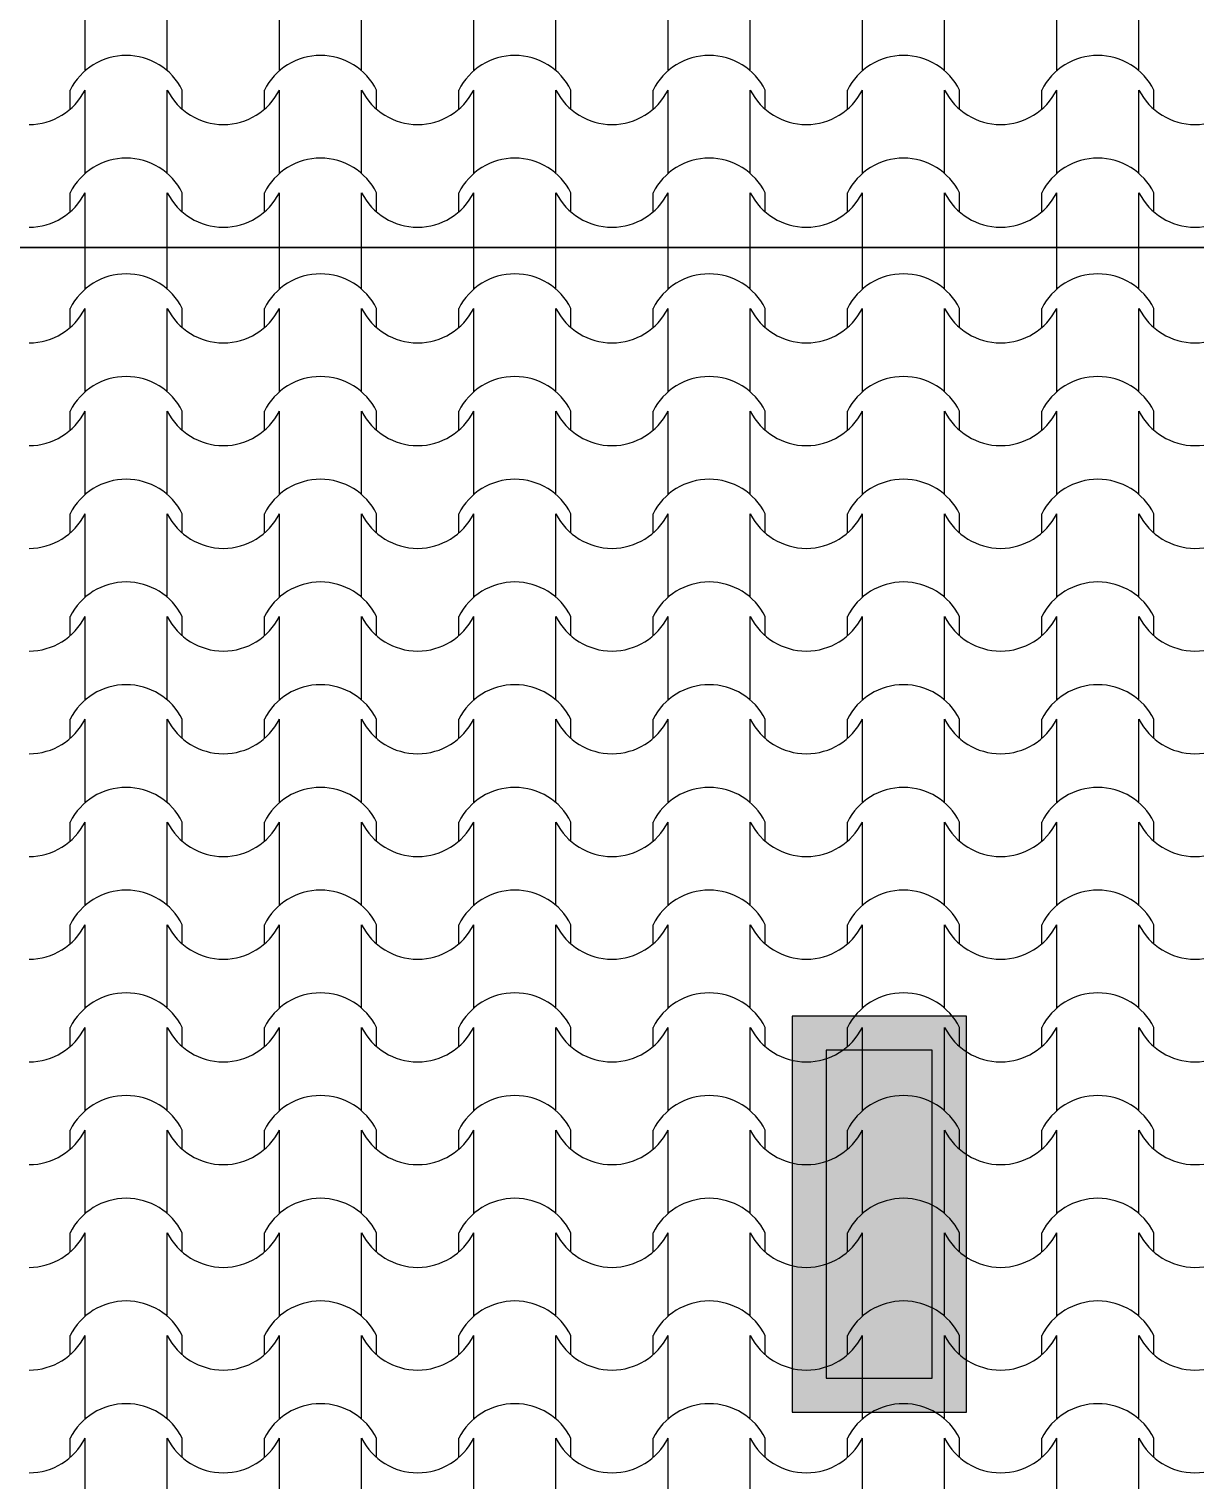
# Model space of a CAD drawing. Header units: feet. Extents: x 2791058 to 2855058, y -67651 to -26651.
# Drawn here: x 2811084 to 2814498, y -53667 to -49419 of the extents above; entities that cross this region are included whole.
import ezdxf

# ---------------------------------------------------------------- set-up
doc = ezdxf.new("R2010")
doc.units = ezdxf.units.FT
doc.header["$MEASUREMENT"] = 0
doc.linetypes.add('Dashed', pattern=[282.222223, 141.111112, -141.111112])
doc.layers.add('Dimensioning - General', color=7, linetype='Continuous')
for name, color, linetype, lineweight in [('Dimensioning - General_Pen_No__1', 7, 'Continuous', 0), ('Model Unit - Zone_Pen_No__101', 252, 'Continuous', 0), ('Shell - Roof_Pen_No__1', 7, 'Continuous', 0), ('Structural - Bearing_Pen_No__1', 7, 'Continuous', 0)]:
    doc.layers.add(name, color=color, linetype=linetype, lineweight=lineweight)
doc.layers.add('Structural - Bearing_Pen_No__82', color=7, linetype='Continuous', lineweight=0, true_color=0xaaaaaa)
doc.styles.add('GENERATED_STYLE_2', font='arial.ttf')
doc.dimstyles.new('GENERATED_STYLE__2', dxfattribs={"dimtxt": 250, "dimasz": 190, "dimexe": 0.18, "dimexo": 3, "dimgap": 0.09, "dimtad": 1, "dimtih": 1, "dimtoh": 1, "dimlfac": 0.001, "dimzin": 0, "dimdsep": 46, "dimtxsty": 'GENERATED_STYLE_2', "dimblk": 'ARROWHEAD_2', "dimblk1": 'ARROWHEAD_2', "dimblk2": 'ARROWHEAD_2', "dimcen": 0.09, "dimclrd": 7, "dimclre": 7, "dimclrt": 7, "dimadec": 0, "dimazin": 0, "dimtfac": 1, "dimtdec": 4, "dimtmove": 0, "dimatfit": 3, "dimfxl": 1, "dimtolj": 1, "dimtzin": 0, "dimarcsym": 0})

# ---------------------------------------------------------------- blocks, each defined once
blk = doc.blocks.new('*X2', base_point=(2247653.8, -76425))
at = {"layer": 'Structural - Bearing_Pen_No__82', "color": 253, "linetype": 'Continuous', "lineweight": 0, "true_color": 0xaaaaaa}
for p, q in [((2811248, -50180.5), (2811248, -50058.5)), ((2811488.5, -50180.5), (2811488.5, -50058.5)), ((2811817, -50180.5), (2811817, -50058.5)), ((2812057.4, -50180.5), (2812057.4, -50058.5)), ((2812385.9, -50180.5), (2812385.9, -50058.5)), ((2812626.4, -50180.5), (2812626.4, -50058.5)), ((2812954.9, -50180.5), (2812954.9, -50058.5)), ((2813195.4, -50180.5), (2813195.4, -50058.5)), ((2813523.9, -50180.5), (2813523.9, -50058.5)), ((2813764.3, -50180.5), (2813764.3, -50058.5)), ((2814092.8, -50180.5), (2814092.8, -50058.5)), ((2814333.3, -50180.5), (2814333.3, -50058.5)), ((2811204, -50293.3), (2811204, -50237.3)), ((2811248, -50359.2), (2811248, -50237.3)), ((2811488.5, -50359.2), (2811488.5, -50237.3)), ((2811532.5, -50293.3), (2811532.5, -50237.3)), ((2811773, -50293.3), (2811773, -50237.3)), ((2811817, -50359.2), (2811817, -50237.3)), ((2812057.4, -50359.2), (2812057.4, -50237.3)), ((2812101.5, -50293.3), (2812101.5, -50237.3)), ((2812341.9, -50293.3), (2812341.9, -50237.3)), ((2812385.9, -50359.2), (2812385.9, -50237.3)), ((2812626.4, -50359.2), (2812626.4, -50237.3)), ((2812670.4, -50293.3), (2812670.4, -50237.3)), ((2812910.9, -50293.3), (2812910.9, -50237.3)), ((2812954.9, -50359.2), (2812954.9, -50237.3)), ((2813195.4, -50359.2), (2813195.4, -50237.3)), ((2813239.4, -50293.3), (2813239.4, -50237.3)), ((2813479.8, -50293.3), (2813479.8, -50237.3)), ((2813523.9, -50359.2), (2813523.9, -50237.3)), ((2813764.3, -50359.2), (2813764.3, -50237.3)), ((2813808.3, -50293.3), (2813808.3, -50237.3)), ((2814048.8, -50293.3), (2814048.8, -50237.3)), ((2814092.8, -50359.2), (2814092.8, -50237.3)), ((2814333.3, -50359.2), (2814333.3, -50237.3)), ((2814377.3, -50293.3), (2814377.3, -50237.3)), ((2811248, -50481.2), (2811248, -50359.2)), ((2811488.5, -50481.2), (2811488.5, -50359.2)), ((2811817, -50481.2), (2811817, -50359.2)), ((2812057.4, -50481.2), (2812057.4, -50359.2)), ((2812385.9, -50481.2), (2812385.9, -50359.2)), ((2812626.4, -50481.2), (2812626.4, -50359.2)), ((2812954.9, -50481.2), (2812954.9, -50359.2)), ((2813195.4, -50481.2), (2813195.4, -50359.2)), ((2813523.9, -50481.2), (2813523.9, -50359.2)), ((2813764.3, -50481.2), (2813764.3, -50359.2)), ((2814092.8, -50481.2), (2814092.8, -50359.2)), ((2814333.3, -50481.2), (2814333.3, -50359.2)), ((2811204, -50594), (2811204, -50538)), ((2811248, -50659.9), (2811248, -50538)), ((2811488.5, -50659.9), (2811488.5, -50538)), ((2811532.5, -50594), (2811532.5, -50538)), ((2811773, -50594), (2811773, -50538)), ((2811817, -50659.9), (2811817, -50538)), ((2812057.4, -50659.9), (2812057.4, -50538)), ((2812101.5, -50594), (2812101.5, -50538)), ((2812341.9, -50594), (2812341.9, -50538)), ((2812385.9, -50659.9), (2812385.9, -50538)), ((2812626.4, -50659.9), (2812626.4, -50538)), ((2812670.4, -50594), (2812670.4, -50538)), ((2812910.9, -50594), (2812910.9, -50538)), ((2812954.9, -50659.9), (2812954.9, -50538)), ((2813195.4, -50659.9), (2813195.4, -50538)), ((2813239.4, -50594), (2813239.4, -50538)), ((2813479.8, -50594), (2813479.8, -50538)), ((2813523.9, -50659.9), (2813523.9, -50538)), ((2813764.3, -50659.9), (2813764.3, -50538)), ((2813808.3, -50594), (2813808.3, -50538)), ((2814048.8, -50594), (2814048.8, -50538)), ((2814092.8, -50659.9), (2814092.8, -50538)), ((2814333.3, -50659.9), (2814333.3, -50538)), ((2814377.3, -50594), (2814377.3, -50538)), ((2811248, -50781.8), (2811248, -50659.9)), ((2811488.5, -50781.8), (2811488.5, -50659.9)), ((2811817, -50781.8), (2811817, -50659.9)), ((2812057.4, -50781.8), (2812057.4, -50659.9)), ((2812385.9, -50781.8), (2812385.9, -50659.9)), ((2812626.4, -50781.8), (2812626.4, -50659.9)), ((2812954.9, -50781.8), (2812954.9, -50659.9)), ((2813195.4, -50781.8), (2813195.4, -50659.9)), ((2813523.9, -50781.8), (2813523.9, -50659.9)), ((2813764.3, -50781.8), (2813764.3, -50659.9)), ((2814092.8, -50781.8), (2814092.8, -50659.9)), ((2814333.3, -50781.8), (2814333.3, -50659.9)), ((2811204, -50894.7), (2811204, -50838.6)), ((2811248, -50960.6), (2811248, -50838.6)), ((2811488.5, -50960.6), (2811488.5, -50838.6)), ((2811532.5, -50894.7), (2811532.5, -50838.6)), ((2811773, -50894.7), (2811773, -50838.6)), ((2811817, -50960.6), (2811817, -50838.6)), ((2812057.4, -50960.6), (2812057.4, -50838.6)), ((2812101.5, -50894.7), (2812101.5, -50838.6)), ((2812341.9, -50894.7), (2812341.9, -50838.6)), ((2812385.9, -50960.6), (2812385.9, -50838.6)), ((2812626.4, -50960.6), (2812626.4, -50838.6)), ((2812670.4, -50894.7), (2812670.4, -50838.6)), ((2812910.9, -50894.7), (2812910.9, -50838.6)), ((2812954.9, -50960.6), (2812954.9, -50838.6)), ((2813195.4, -50960.6), (2813195.4, -50838.6)), ((2813239.4, -50894.7), (2813239.4, -50838.6)), ((2813479.8, -50894.7), (2813479.8, -50838.6)), ((2813523.9, -50960.6), (2813523.9, -50838.6)), ((2813764.3, -50960.6), (2813764.3, -50838.6)), ((2813808.3, -50894.7), (2813808.3, -50838.6)), ((2814048.8, -50894.7), (2814048.8, -50838.6)), ((2814092.8, -50960.6), (2814092.8, -50838.6)), ((2814333.3, -50960.6), (2814333.3, -50838.6)), ((2814377.3, -50894.7), (2814377.3, -50838.6)), ((2811248, -51082.5), (2811248, -50960.6)), ((2811488.5, -51082.5), (2811488.5, -50960.6)), ((2811817, -51082.5), (2811817, -50960.6)), ((2812057.4, -51082.5), (2812057.4, -50960.6)), ((2812385.9, -51082.5), (2812385.9, -50960.6)), ((2812626.4, -51082.5), (2812626.4, -50960.6)), ((2812954.9, -51082.5), (2812954.9, -50960.6)), ((2813195.4, -51082.5), (2813195.4, -50960.6)), ((2813523.9, -51082.5), (2813523.9, -50960.6)), ((2813764.3, -51082.5), (2813764.3, -50960.6)), ((2814092.8, -51082.5), (2814092.8, -50960.6)), ((2814333.3, -51082.5), (2814333.3, -50960.6)), ((2811204, -51195.4), (2811204, -51139.3)), ((2811248, -51261.2), (2811248, -51139.3)), ((2811488.5, -51261.2), (2811488.5, -51139.3)), ((2811532.5, -51195.4), (2811532.5, -51139.3)), ((2811773, -51195.4), (2811773, -51139.3)), ((2811817, -51261.2), (2811817, -51139.3)), ((2812057.4, -51261.2), (2812057.4, -51139.3)), ((2812101.5, -51195.4), (2812101.5, -51139.3)), ((2812341.9, -51195.4), (2812341.9, -51139.3)), ((2812385.9, -51261.2), (2812385.9, -51139.3)), ((2812626.4, -51261.2), (2812626.4, -51139.3)), ((2812670.4, -51195.4), (2812670.4, -51139.3)), ((2812910.9, -51195.4), (2812910.9, -51139.3)), ((2812954.9, -51261.2), (2812954.9, -51139.3)), ((2813195.4, -51261.2), (2813195.4, -51139.3)), ((2813239.4, -51195.4), (2813239.4, -51139.3)), ((2813479.8, -51195.4), (2813479.8, -51139.3)), ((2813523.9, -51261.2), (2813523.9, -51139.3)), ((2813764.3, -51261.2), (2813764.3, -51139.3)), ((2813808.3, -51195.4), (2813808.3, -51139.3)), ((2814048.8, -51195.4), (2814048.8, -51139.3)), ((2814092.8, -51261.2), (2814092.8, -51139.3)), ((2814333.3, -51261.2), (2814333.3, -51139.3)), ((2814377.3, -51195.4), (2814377.3, -51139.3)), ((2811248, -51383.2), (2811248, -51261.2)), ((2811488.5, -51383.2), (2811488.5, -51261.2)), ((2811817, -51383.2), (2811817, -51261.2)), ((2812057.4, -51383.2), (2812057.4, -51261.2)), ((2812385.9, -51383.2), (2812385.9, -51261.2)), ((2812626.4, -51383.2), (2812626.4, -51261.2)), ((2812954.9, -51383.2), (2812954.9, -51261.2)), ((2813195.4, -51383.2), (2813195.4, -51261.2)), ((2813523.9, -51383.2), (2813523.9, -51261.2)), ((2813764.3, -51383.2), (2813764.3, -51261.2)), ((2814092.8, -51383.2), (2814092.8, -51261.2)), ((2814333.3, -51383.2), (2814333.3, -51261.2)), ((2811204, -51496), (2811204, -51440)), ((2811248, -51561.9), (2811248, -51440)), ((2811488.5, -51561.9), (2811488.5, -51440)), ((2811532.5, -51496), (2811532.5, -51440)), ((2811773, -51496), (2811773, -51440)), ((2811817, -51561.9), (2811817, -51440)), ((2812057.4, -51561.9), (2812057.4, -51440)), ((2812101.5, -51496), (2812101.5, -51440)), ((2812341.9, -51496), (2812341.9, -51440)), ((2812385.9, -51561.9), (2812385.9, -51440)), ((2812626.4, -51561.9), (2812626.4, -51440)), ((2812670.4, -51496), (2812670.4, -51440)), ((2812910.9, -51496), (2812910.9, -51440)), ((2812954.9, -51561.9), (2812954.9, -51440)), ((2813195.4, -51561.9), (2813195.4, -51440)), ((2813239.4, -51496), (2813239.4, -51440)), ((2813479.8, -51496), (2813479.8, -51440)), ((2813523.9, -51561.9), (2813523.9, -51440)), ((2813764.3, -51561.9), (2813764.3, -51440)), ((2813808.3, -51496), (2813808.3, -51440)), ((2814048.8, -51496), (2814048.8, -51440)), ((2814092.8, -51561.9), (2814092.8, -51440)), ((2814333.3, -51561.9), (2814333.3, -51440)), ((2814377.3, -51496), (2814377.3, -51440)), ((2811248, -51683.8), (2811248, -51561.9)), ((2811488.5, -51683.8), (2811488.5, -51561.9)), ((2811817, -51683.8), (2811817, -51561.9)), ((2812057.4, -51683.8), (2812057.4, -51561.9)), ((2812385.9, -51683.8), (2812385.9, -51561.9)), ((2812626.4, -51683.8), (2812626.4, -51561.9)), ((2812954.9, -51683.8), (2812954.9, -51561.9)), ((2813195.4, -51683.8), (2813195.4, -51561.9)), ((2813523.9, -51683.8), (2813523.9, -51561.9)), ((2813764.3, -51683.8), (2813764.3, -51561.9)), ((2814092.8, -51683.8), (2814092.8, -51561.9)), ((2814333.3, -51683.8), (2814333.3, -51561.9)), ((2811204, -51796.7), (2811204, -51740.6)), ((2811248, -51862.6), (2811248, -51740.6)), ((2811488.5, -51862.6), (2811488.5, -51740.6)), ((2811532.5, -51796.7), (2811532.5, -51740.6)), ((2811773, -51796.7), (2811773, -51740.6)), ((2811817, -51862.6), (2811817, -51740.6)), ((2812057.4, -51862.6), (2812057.4, -51740.6)), ((2812101.5, -51796.7), (2812101.5, -51740.6)), ((2812341.9, -51796.7), (2812341.9, -51740.6)), ((2812385.9, -51862.6), (2812385.9, -51740.6)), ((2812626.4, -51862.6), (2812626.4, -51740.6)), ((2812670.4, -51796.7), (2812670.4, -51740.6)), ((2812910.9, -51796.7), (2812910.9, -51740.6)), ((2812954.9, -51862.6), (2812954.9, -51740.6)), ((2813195.4, -51862.6), (2813195.4, -51740.6)), ((2813239.4, -51796.7), (2813239.4, -51740.6)), ((2813479.8, -51796.7), (2813479.8, -51740.6)), ((2813523.9, -51862.6), (2813523.9, -51740.6)), ((2813764.3, -51862.6), (2813764.3, -51740.6)), ((2813808.3, -51796.7), (2813808.3, -51740.6)), ((2814048.8, -51796.7), (2814048.8, -51740.6)), ((2814092.8, -51862.6), (2814092.8, -51740.6)), ((2814333.3, -51862.6), (2814333.3, -51740.6)), ((2814377.3, -51796.7), (2814377.3, -51740.6)), ((2811248, -51984.5), (2811248, -51862.6)), ((2811488.5, -51984.5), (2811488.5, -51862.6)), ((2811817, -51984.5), (2811817, -51862.6)), ((2812057.4, -51984.5), (2812057.4, -51862.6)), ((2812385.9, -51984.5), (2812385.9, -51862.6)), ((2812626.4, -51984.5), (2812626.4, -51862.6)), ((2812954.9, -51984.5), (2812954.9, -51862.6)), ((2813195.4, -51984.5), (2813195.4, -51862.6)), ((2813523.9, -51984.5), (2813523.9, -51862.6)), ((2813764.3, -51984.5), (2813764.3, -51862.6)), ((2814092.8, -51984.5), (2814092.8, -51862.6)), ((2814333.3, -51984.5), (2814333.3, -51862.6)), ((2811204, -52097.4), (2811204, -52041.3)), ((2811248, -52163.3), (2811248, -52041.3)), ((2811488.5, -52163.3), (2811488.5, -52041.3)), ((2811532.5, -52097.4), (2811532.5, -52041.3)), ((2811773, -52097.4), (2811773, -52041.3)), ((2811817, -52163.3), (2811817, -52041.3)), ((2812057.4, -52163.3), (2812057.4, -52041.3)), ((2812101.5, -52097.4), (2812101.5, -52041.3)), ((2812341.9, -52097.4), (2812341.9, -52041.3)), ((2812385.9, -52163.3), (2812385.9, -52041.3)), ((2812626.4, -52163.3), (2812626.4, -52041.3)), ((2812670.4, -52097.4), (2812670.4, -52041.3)), ((2812910.9, -52097.4), (2812910.9, -52041.3)), ((2812954.9, -52163.3), (2812954.9, -52041.3)), ((2813195.4, -52163.3), (2813195.4, -52041.3)), ((2813239.4, -52097.4), (2813239.4, -52041.3)), ((2813479.8, -52097.4), (2813479.8, -52041.3)), ((2813523.9, -52163.3), (2813523.9, -52041.3)), ((2813764.3, -52163.3), (2813764.3, -52041.3)), ((2813808.3, -52097.4), (2813808.3, -52041.3)), ((2814048.8, -52097.4), (2814048.8, -52041.3)), ((2814092.8, -52163.3), (2814092.8, -52041.3)), ((2814333.3, -52163.3), (2814333.3, -52041.3)), ((2814377.3, -52097.4), (2814377.3, -52041.3)), ((2811248, -52285.2), (2811248, -52163.3)), ((2811488.5, -52285.2), (2811488.5, -52163.3)), ((2811817, -52285.2), (2811817, -52163.3)), ((2812057.4, -52285.2), (2812057.4, -52163.3)), ((2812385.9, -52285.2), (2812385.9, -52163.3)), ((2812626.4, -52285.2), (2812626.4, -52163.3)), ((2812954.9, -52285.2), (2812954.9, -52163.3)), ((2813195.4, -52285.2), (2813195.4, -52163.3)), ((2813523.9, -52285.2), (2813523.9, -52163.3)), ((2813764.3, -52285.2), (2813764.3, -52163.3)), ((2814092.8, -52285.2), (2814092.8, -52163.3)), ((2814333.3, -52285.2), (2814333.3, -52163.3)), ((2811204, -52398), (2811204, -52342)), ((2811248, -52463.9), (2811248, -52342)), ((2811488.5, -52463.9), (2811488.5, -52342)), ((2811532.5, -52398), (2811532.5, -52342)), ((2811773, -52398), (2811773, -52342)), ((2811817, -52463.9), (2811817, -52342)), ((2812057.4, -52463.9), (2812057.4, -52342)), ((2812101.5, -52398), (2812101.5, -52342)), ((2812341.9, -52398), (2812341.9, -52342)), ((2812385.9, -52463.9), (2812385.9, -52342)), ((2812626.4, -52463.9), (2812626.4, -52342)), ((2812670.4, -52398), (2812670.4, -52342)), ((2812910.9, -52398), (2812910.9, -52342)), ((2812954.9, -52463.9), (2812954.9, -52342)), ((2813195.4, -52463.9), (2813195.4, -52342)), ((2813239.4, -52398), (2813239.4, -52342)), ((2813479.8, -52398), (2813479.8, -52342)), ((2813523.9, -52463.9), (2813523.9, -52342)), ((2813764.3, -52463.9), (2813764.3, -52342)), ((2813808.3, -52398), (2813808.3, -52342)), ((2814048.8, -52398), (2814048.8, -52342)), ((2814092.8, -52463.9), (2814092.8, -52342)), ((2814333.3, -52463.9), (2814333.3, -52342)), ((2814377.3, -52398), (2814377.3, -52342)), ((2811248, -52585.9), (2811248, -52463.9)), ((2811488.5, -52585.9), (2811488.5, -52463.9)), ((2811817, -52585.9), (2811817, -52463.9)), ((2812057.4, -52585.9), (2812057.4, -52463.9)), ((2812385.9, -52585.9), (2812385.9, -52463.9)), ((2812626.4, -52585.9), (2812626.4, -52463.9)), ((2812954.9, -52585.9), (2812954.9, -52463.9)), ((2813195.4, -52585.9), (2813195.4, -52463.9)), ((2813523.9, -52585.9), (2813523.9, -52463.9)), ((2813764.3, -52585.9), (2813764.3, -52463.9)), ((2814092.8, -52585.9), (2814092.8, -52463.9)), ((2814333.3, -52585.9), (2814333.3, -52463.9)), ((2811204, -52698.7), (2811204, -52642.7)), ((2811248, -52764.6), (2811248, -52642.7)), ((2811488.5, -52764.6), (2811488.5, -52642.7)), ((2811532.5, -52698.7), (2811532.5, -52642.7)), ((2811773, -52698.7), (2811773, -52642.7)), ((2811817, -52764.6), (2811817, -52642.7)), ((2812057.4, -52764.6), (2812057.4, -52642.7)), ((2812101.5, -52698.7), (2812101.5, -52642.7)), ((2812341.9, -52698.7), (2812341.9, -52642.7)), ((2812385.9, -52764.6), (2812385.9, -52642.7)), ((2812626.4, -52764.6), (2812626.4, -52642.7)), ((2812670.4, -52698.7), (2812670.4, -52642.7)), ((2812910.9, -52698.7), (2812910.9, -52642.7)), ((2812954.9, -52764.6), (2812954.9, -52642.7)), ((2813195.4, -52764.6), (2813195.4, -52642.7)), ((2813239.4, -52698.7), (2813239.4, -52642.7)), ((2813479.8, -52698.7), (2813479.8, -52642.7)), ((2813523.9, -52764.6), (2813523.9, -52642.7)), ((2813764.3, -52764.6), (2813764.3, -52642.7)), ((2813808.3, -52698.7), (2813808.3, -52642.7)), ((2814048.8, -52698.7), (2814048.8, -52642.7)), ((2814092.8, -52764.6), (2814092.8, -52642.7)), ((2814333.3, -52764.6), (2814333.3, -52642.7)), ((2814377.3, -52698.7), (2814377.3, -52642.7)), ((2811248, -52886.5), (2811248, -52764.6)), ((2811488.5, -52886.5), (2811488.5, -52764.6)), ((2811817, -52886.5), (2811817, -52764.6)), ((2812057.4, -52886.5), (2812057.4, -52764.6)), ((2812385.9, -52886.5), (2812385.9, -52764.6)), ((2812626.4, -52886.5), (2812626.4, -52764.6)), ((2812954.9, -52886.5), (2812954.9, -52764.6)), ((2813195.4, -52886.5), (2813195.4, -52764.6)), ((2813523.9, -52886.5), (2813523.9, -52764.6)), ((2813764.3, -52886.5), (2813764.3, -52764.6)), ((2814092.8, -52886.5), (2814092.8, -52764.6)), ((2814333.3, -52886.5), (2814333.3, -52764.6)), ((2811204, -52999.4), (2811204, -52943.3)), ((2811248, -53065.3), (2811248, -52943.3)), ((2811488.5, -53065.3), (2811488.5, -52943.3)), ((2811532.5, -52999.4), (2811532.5, -52943.3)), ((2811773, -52999.4), (2811773, -52943.3)), ((2811817, -53065.3), (2811817, -52943.3)), ((2812057.4, -53065.3), (2812057.4, -52943.3)), ((2812101.5, -52999.4), (2812101.5, -52943.3)), ((2812341.9, -52999.4), (2812341.9, -52943.3)), ((2812385.9, -53065.3), (2812385.9, -52943.3)), ((2812626.4, -53065.3), (2812626.4, -52943.3)), ((2812670.4, -52999.4), (2812670.4, -52943.3)), ((2812910.9, -52999.4), (2812910.9, -52943.3)), ((2812954.9, -53065.3), (2812954.9, -52943.3)), ((2813195.4, -53065.3), (2813195.4, -52943.3)), ((2813239.4, -52999.4), (2813239.4, -52943.3)), ((2813479.8, -52999.4), (2813479.8, -52943.3)), ((2813523.9, -53065.3), (2813523.9, -52943.3)), ((2813764.3, -53065.3), (2813764.3, -52943.3)), ((2813808.3, -52999.4), (2813808.3, -52943.3)), ((2814048.8, -52999.4), (2814048.8, -52943.3)), ((2814092.8, -53065.3), (2814092.8, -52943.3)), ((2814333.3, -53065.3), (2814333.3, -52943.3)), ((2814377.3, -52999.4), (2814377.3, -52943.3)), ((2811248, -53187.2), (2811248, -53065.3)), ((2811488.5, -53187.2), (2811488.5, -53065.3)), ((2811817, -53187.2), (2811817, -53065.3)), ((2812057.4, -53187.2), (2812057.4, -53065.3)), ((2812385.9, -53187.2), (2812385.9, -53065.3)), ((2812626.4, -53187.2), (2812626.4, -53065.3)), ((2812954.9, -53187.2), (2812954.9, -53065.3)), ((2813195.4, -53187.2), (2813195.4, -53065.3)), ((2813523.9, -53187.2), (2813523.9, -53065.3)), ((2813764.3, -53187.2), (2813764.3, -53065.3)), ((2814092.8, -53187.2), (2814092.8, -53065.3)), ((2814333.3, -53187.2), (2814333.3, -53065.3)), ((2811204, -53300.1), (2811204, -53244)), ((2811248, -53365.9), (2811248, -53244)), ((2811488.5, -53365.9), (2811488.5, -53244)), ((2811532.5, -53300.1), (2811532.5, -53244)), ((2811773, -53300.1), (2811773, -53244)), ((2811817, -53365.9), (2811817, -53244)), ((2812057.4, -53365.9), (2812057.4, -53244)), ((2812101.5, -53300.1), (2812101.5, -53244)), ((2812341.9, -53300.1), (2812341.9, -53244)), ((2812385.9, -53365.9), (2812385.9, -53244)), ((2812626.4, -53365.9), (2812626.4, -53244)), ((2812670.4, -53300.1), (2812670.4, -53244)), ((2812910.9, -53300.1), (2812910.9, -53244)), ((2812954.9, -53365.9), (2812954.9, -53244)), ((2813195.4, -53365.9), (2813195.4, -53244)), ((2813239.4, -53300.1), (2813239.4, -53244)), ((2813479.8, -53300.1), (2813479.8, -53244)), ((2813523.9, -53365.9), (2813523.9, -53244)), ((2813764.3, -53365.9), (2813764.3, -53244)), ((2813808.3, -53300.1), (2813808.3, -53244)), ((2814048.8, -53300.1), (2814048.8, -53244)), ((2814092.8, -53365.9), (2814092.8, -53244)), ((2814333.3, -53365.9), (2814333.3, -53244)), ((2814377.3, -53300.1), (2814377.3, -53244)), ((2811248, -53487.9), (2811248, -53365.9)), ((2811488.5, -53487.9), (2811488.5, -53365.9)), ((2811817, -53487.9), (2811817, -53365.9)), ((2812057.4, -53487.9), (2812057.4, -53365.9)), ((2812385.9, -53487.9), (2812385.9, -53365.9)), ((2812626.4, -53487.9), (2812626.4, -53365.9)), ((2812954.9, -53487.9), (2812954.9, -53365.9)), ((2813195.4, -53487.9), (2813195.4, -53365.9)), ((2813523.9, -53487.9), (2813523.9, -53365.9)), ((2813764.3, -53487.9), (2813764.3, -53365.9)), ((2814092.8, -53487.9), (2814092.8, -53365.9)), ((2814333.3, -53487.9), (2814333.3, -53365.9)), ((2811204, -53600.7), (2811204, -53544.7)), ((2811248, -53666.6), (2811248, -53544.7)), ((2811488.5, -53666.6), (2811488.5, -53544.7)), ((2811532.5, -53600.7), (2811532.5, -53544.7)), ((2811773, -53600.7), (2811773, -53544.7)), ((2811817, -53666.6), (2811817, -53544.7)), ((2812057.4, -53666.6), (2812057.4, -53544.7)), ((2812101.5, -53600.7), (2812101.5, -53544.7)), ((2812341.9, -53600.7), (2812341.9, -53544.7)), ((2812385.9, -53666.6), (2812385.9, -53544.7)), ((2812626.4, -53666.6), (2812626.4, -53544.7)), ((2812670.4, -53600.7), (2812670.4, -53544.7)), ((2812910.9, -53600.7), (2812910.9, -53544.7)), ((2812954.9, -53666.6), (2812954.9, -53544.7)), ((2813195.4, -53666.6), (2813195.4, -53544.7)), ((2813239.4, -53600.7), (2813239.4, -53544.7)), ((2813479.8, -53600.7), (2813479.8, -53544.7)), ((2813523.9, -53666.6), (2813523.9, -53544.7)), ((2813764.3, -53666.6), (2813764.3, -53544.7)), ((2813808.3, -53600.7), (2813808.3, -53544.7)), ((2814048.8, -53600.7), (2814048.8, -53544.7)), ((2814092.8, -53666.6), (2814092.8, -53544.7)), ((2814333.3, -53666.6), (2814333.3, -53544.7)), ((2814377.3, -53600.7), (2814377.3, -53544.7)), ((2811248, -53788.6), (2811248, -53666.6)), ((2811488.5, -53788.6), (2811488.5, -53666.6)), ((2811817, -53788.6), (2811817, -53666.6)), ((2812057.4, -53788.6), (2812057.4, -53666.6)), ((2812385.9, -53788.6), (2812385.9, -53666.6)), ((2812626.4, -53788.6), (2812626.4, -53666.6)), ((2812954.9, -53788.6), (2812954.9, -53666.6)), ((2813195.4, -53788.6), (2813195.4, -53666.6)), ((2813523.9, -53788.6), (2813523.9, -53666.6)), ((2813764.3, -53788.6), (2813764.3, -53666.6)), ((2814092.8, -53788.6), (2814092.8, -53666.6)), ((2814333.3, -53788.6), (2814333.3, -53666.6))]:
    blk.add_line(p, q, dxfattribs=at)
for centre, radius, start, end in [((2811368.3, -50319.9), 183.9, 26.7044, 153.2956), ((2811937.2, -50319.9), 183.9, 26.7044, 153.2956), ((2812506.2, -50319.9), 183.9, 26.7044, 153.2956), ((2813075.1, -50319.9), 183.9, 26.7044, 153.2956), ((2813644.1, -50319.9), 183.9, 26.7044, 153.2956), ((2814213.1, -50319.9), 183.9, 26.7044, 153.2956), ((2811083.2, -50153.4), 184.9, 270.1705, 333.0115), ((2811653.3, -50153.4), 184.9, 206.9885, 269.8295), ((2811652.2, -50153.4), 184.9, 270.1705, 333.0115), ((2812222.2, -50153.4), 184.9, 206.9885, 269.8295), ((2812221.1, -50153.4), 184.9, 270.1705, 333.0115), ((2812791.2, -50153.4), 184.9, 206.9885, 269.8295), ((2812790.1, -50153.4), 184.9, 270.1705, 333.0115), ((2813360.2, -50153.4), 184.9, 206.9885, 269.8295), ((2813359.1, -50153.4), 184.9, 270.1705, 333.0115), ((2813929.1, -50153.4), 184.9, 206.9885, 269.8295), ((2813928, -50153.4), 184.9, 270.1705, 333.0115), ((2814498.1, -50153.4), 184.9, 206.9885, 269.8295), ((2814497, -50153.4), 184.9, 270.1705, 333.0115), ((2811368.3, -50620.6), 183.9, 26.7044, 153.2956), ((2811937.2, -50620.6), 183.9, 26.7044, 153.2956), ((2812506.2, -50620.6), 183.9, 26.7044, 153.2956), ((2813075.1, -50620.6), 183.9, 26.7044, 153.2956), ((2813644.1, -50620.6), 183.9, 26.7044, 153.2956), ((2814213.1, -50620.6), 183.9, 26.7044, 153.2956), ((2811083.2, -50454), 184.9, 270.1705, 333.0115), ((2811653.3, -50454), 184.9, 206.9885, 269.8295), ((2811652.2, -50454), 184.9, 270.1705, 333.0115), ((2812222.2, -50454), 184.9, 206.9885, 269.8295), ((2812221.1, -50454), 184.9, 270.1705, 333.0115), ((2812791.2, -50454), 184.9, 206.9885, 269.8295), ((2812790.1, -50454), 184.9, 270.1705, 333.0115), ((2813360.2, -50454), 184.9, 206.9885, 269.8295), ((2813359.1, -50454), 184.9, 270.1705, 333.0115), ((2813929.1, -50454), 184.9, 206.9885, 269.8295), ((2813928, -50454), 184.9, 270.1705, 333.0115), ((2814498.1, -50454), 184.9, 206.9885, 269.8295), ((2814497, -50454), 184.9, 270.1705, 333.0115), ((2811368.3, -50921.2), 183.9, 26.7044, 153.2956), ((2811937.2, -50921.2), 183.9, 26.7044, 153.2956), ((2812506.2, -50921.2), 183.9, 26.7044, 153.2956), ((2813075.1, -50921.2), 183.9, 26.7044, 153.2956), ((2813644.1, -50921.2), 183.9, 26.7044, 153.2956), ((2814213.1, -50921.2), 183.9, 26.7044, 153.2956), ((2811083.2, -50754.7), 184.9, 270.1705, 333.0115), ((2811653.3, -50754.7), 184.9, 206.9885, 269.8295), ((2811652.2, -50754.7), 184.9, 270.1705, 333.0115), ((2812222.2, -50754.7), 184.9, 206.9885, 269.8295), ((2812221.1, -50754.7), 184.9, 270.1705, 333.0115), ((2812791.2, -50754.7), 184.9, 206.9885, 269.8295), ((2812790.1, -50754.7), 184.9, 270.1705, 333.0115), ((2813360.2, -50754.7), 184.9, 206.9885, 269.8295), ((2813359.1, -50754.7), 184.9, 270.1705, 333.0115), ((2813929.1, -50754.7), 184.9, 206.9885, 269.8295), ((2813928, -50754.7), 184.9, 270.1705, 333.0115), ((2814498.1, -50754.7), 184.9, 206.9885, 269.8295), ((2814497, -50754.7), 184.9, 270.1705, 333.0115), ((2811368.3, -51221.9), 183.9, 26.7044, 153.2956), ((2811937.2, -51221.9), 183.9, 26.7044, 153.2956), ((2812506.2, -51221.9), 183.9, 26.7044, 153.2956), ((2813075.1, -51221.9), 183.9, 26.7044, 153.2956), ((2813644.1, -51221.9), 183.9, 26.7044, 153.2956), ((2814213.1, -51221.9), 183.9, 26.7044, 153.2956), ((2811083.2, -51055.4), 184.9, 270.1705, 333.0115), ((2811653.3, -51055.4), 184.9, 206.9885, 269.8295), ((2811652.2, -51055.4), 184.9, 270.1705, 333.0115), ((2812222.2, -51055.4), 184.9, 206.9885, 269.8295), ((2812221.1, -51055.4), 184.9, 270.1705, 333.0115), ((2812791.2, -51055.4), 184.9, 206.9885, 269.8295), ((2812790.1, -51055.4), 184.9, 270.1705, 333.0115), ((2813360.2, -51055.4), 184.9, 206.9885, 269.8295), ((2813359.1, -51055.4), 184.9, 270.1705, 333.0115), ((2813929.1, -51055.4), 184.9, 206.9885, 269.8295), ((2813928, -51055.4), 184.9, 270.1705, 333.0115), ((2814498.1, -51055.4), 184.9, 206.9885, 269.8295), ((2814497, -51055.4), 184.9, 270.1705, 333.0115), ((2811368.3, -51522.6), 183.9, 26.7044, 153.2956), ((2811937.2, -51522.6), 183.9, 26.7044, 153.2956), ((2812506.2, -51522.6), 183.9, 26.7044, 153.2956), ((2813075.1, -51522.6), 183.9, 26.7044, 153.2956), ((2813644.1, -51522.6), 183.9, 26.7044, 153.2956), ((2814213.1, -51522.6), 183.9, 26.7044, 153.2956), ((2811083.2, -51356), 184.9, 270.1705, 333.0115), ((2811653.3, -51356), 184.9, 206.9885, 269.8295), ((2811652.2, -51356), 184.9, 270.1705, 333.0115), ((2812222.2, -51356), 184.9, 206.9885, 269.8295), ((2812221.1, -51356), 184.9, 270.1705, 333.0115), ((2812791.2, -51356), 184.9, 206.9885, 269.8295), ((2812790.1, -51356), 184.9, 270.1705, 333.0115), ((2813360.2, -51356), 184.9, 206.9885, 269.8295), ((2813359.1, -51356), 184.9, 270.1705, 333.0115), ((2813929.1, -51356), 184.9, 206.9885, 269.8295), ((2813928, -51356), 184.9, 270.1705, 333.0115), ((2814498.1, -51356), 184.9, 206.9885, 269.8295), ((2814497, -51356), 184.9, 270.1705, 333.0115), ((2811368.3, -51823.3), 183.9, 26.7044, 153.2956), ((2811937.2, -51823.3), 183.9, 26.7044, 153.2956), ((2812506.2, -51823.3), 183.9, 26.7044, 153.2956), ((2813075.1, -51823.3), 183.9, 26.7044, 153.2956), ((2813644.1, -51823.3), 183.9, 26.7044, 153.2956), ((2814213.1, -51823.3), 183.9, 26.7044, 153.2956), ((2811083.2, -51656.7), 184.9, 270.1705, 333.0115), ((2811653.3, -51656.7), 184.9, 206.9885, 269.8295), ((2811652.2, -51656.7), 184.9, 270.1705, 333.0115), ((2812222.2, -51656.7), 184.9, 206.9885, 269.8295), ((2812221.1, -51656.7), 184.9, 270.1705, 333.0115), ((2812791.2, -51656.7), 184.9, 206.9885, 269.8295), ((2812790.1, -51656.7), 184.9, 270.1705, 333.0115), ((2813360.2, -51656.7), 184.9, 206.9885, 269.8295), ((2813359.1, -51656.7), 184.9, 270.1705, 333.0115), ((2813929.1, -51656.7), 184.9, 206.9885, 269.8295), ((2813928, -51656.7), 184.9, 270.1705, 333.0115), ((2814498.1, -51656.7), 184.9, 206.9885, 269.8295), ((2814497, -51656.7), 184.9, 270.1705, 333.0115), ((2811368.3, -52123.9), 183.9, 26.7044, 153.2956), ((2811937.2, -52123.9), 183.9, 26.7044, 153.2956), ((2812506.2, -52123.9), 183.9, 26.7044, 153.2956), ((2813075.1, -52123.9), 183.9, 26.7044, 153.2956), ((2813644.1, -52123.9), 183.9, 26.7044, 153.2956), ((2814213.1, -52123.9), 183.9, 26.7044, 153.2956), ((2811083.2, -51957.4), 184.9, 270.1705, 333.0115), ((2811653.3, -51957.4), 184.9, 206.9885, 269.8295), ((2811652.2, -51957.4), 184.9, 270.1705, 333.0115), ((2812222.2, -51957.4), 184.9, 206.9885, 269.8295), ((2812221.1, -51957.4), 184.9, 270.1705, 333.0115), ((2812791.2, -51957.4), 184.9, 206.9885, 269.8295), ((2812790.1, -51957.4), 184.9, 270.1705, 333.0115), ((2813360.2, -51957.4), 184.9, 206.9885, 269.8295), ((2813359.1, -51957.4), 184.9, 270.1705, 333.0115), ((2813929.1, -51957.4), 184.9, 206.9885, 269.8295), ((2813928, -51957.4), 184.9, 270.1705, 333.0115), ((2814498.1, -51957.4), 184.9, 206.9885, 269.8295), ((2814497, -51957.4), 184.9, 270.1705, 333.0115), ((2811368.3, -52424.6), 183.9, 26.7044, 153.2956), ((2811937.2, -52424.6), 183.9, 26.7044, 153.2956), ((2812506.2, -52424.6), 183.9, 26.7044, 153.2956), ((2813075.1, -52424.6), 183.9, 26.7044, 153.2956), ((2813644.1, -52424.6), 183.9, 26.7044, 153.2956), ((2814213.1, -52424.6), 183.9, 26.7044, 153.2956), ((2811083.2, -52258.1), 184.9, 270.1705, 333.0115), ((2811653.3, -52258.1), 184.9, 206.9885, 269.8295), ((2811652.2, -52258.1), 184.9, 270.1705, 333.0115), ((2812222.2, -52258.1), 184.9, 206.9885, 269.8295), ((2812221.1, -52258.1), 184.9, 270.1705, 333.0115), ((2812791.2, -52258.1), 184.9, 206.9885, 269.8295), ((2812790.1, -52258.1), 184.9, 270.1705, 333.0115), ((2813360.2, -52258.1), 184.9, 206.9885, 269.8295), ((2813359.1, -52258.1), 184.9, 270.1705, 333.0115), ((2813929.1, -52258.1), 184.9, 206.9885, 269.8295), ((2813928, -52258.1), 184.9, 270.1705, 333.0115), ((2814498.1, -52258.1), 184.9, 206.9885, 269.8295), ((2814497, -52258.1), 184.9, 270.1705, 333.0115), ((2811368.3, -52725.3), 183.9, 26.7044, 153.2956), ((2811937.2, -52725.3), 183.9, 26.7044, 153.2956), ((2812506.2, -52725.3), 183.9, 26.7044, 153.2956), ((2813075.1, -52725.3), 183.9, 26.7044, 153.2956), ((2813644.1, -52725.3), 183.9, 26.7044, 153.2956), ((2814213.1, -52725.3), 183.9, 26.7044, 153.2956), ((2811083.2, -52558.7), 184.9, 270.1705, 333.0115), ((2811653.3, -52558.7), 184.9, 206.9885, 269.8295), ((2811652.2, -52558.7), 184.9, 270.1705, 333.0115), ((2812222.2, -52558.7), 184.9, 206.9885, 269.8295), ((2812221.1, -52558.7), 184.9, 270.1705, 333.0115), ((2812791.2, -52558.7), 184.9, 206.9885, 269.8295), ((2812790.1, -52558.7), 184.9, 270.1705, 333.0115), ((2813360.2, -52558.7), 184.9, 206.9885, 269.8295), ((2813359.1, -52558.7), 184.9, 270.1705, 333.0115), ((2813929.1, -52558.7), 184.9, 206.9885, 269.8295), ((2813928, -52558.7), 184.9, 270.1705, 333.0115), ((2814498.1, -52558.7), 184.9, 206.9885, 269.8295), ((2814497, -52558.7), 184.9, 270.1705, 333.0115), ((2811368.3, -53026), 183.9, 26.7044, 153.2956), ((2811937.2, -53026), 183.9, 26.7044, 153.2956), ((2812506.2, -53026), 183.9, 26.7044, 153.2956), ((2813075.1, -53026), 183.9, 26.7044, 153.2956), ((2813644.1, -53026), 183.9, 26.7044, 153.2956), ((2814213.1, -53026), 183.9, 26.7044, 153.2956), ((2811083.2, -52859.4), 184.9, 270.1705, 333.0115), ((2811653.3, -52859.4), 184.9, 206.9885, 269.8295), ((2811652.2, -52859.4), 184.9, 270.1705, 333.0115), ((2812222.2, -52859.4), 184.9, 206.9885, 269.8295), ((2812221.1, -52859.4), 184.9, 270.1705, 333.0115), ((2812791.2, -52859.4), 184.9, 206.9885, 269.8295), ((2812790.1, -52859.4), 184.9, 270.1705, 333.0115), ((2813360.2, -52859.4), 184.9, 206.9885, 269.8295), ((2813359.1, -52859.4), 184.9, 270.1705, 333.0115), ((2813929.1, -52859.4), 184.9, 206.9885, 269.8295), ((2813928, -52859.4), 184.9, 270.1705, 333.0115), ((2814498.1, -52859.4), 184.9, 206.9885, 269.8295), ((2814497, -52859.4), 184.9, 270.1705, 333.0115), ((2811368.3, -53326.6), 183.9, 26.7044, 153.2956), ((2811937.2, -53326.6), 183.9, 26.7044, 153.2956), ((2812506.2, -53326.6), 183.9, 26.7044, 153.2956), ((2813075.1, -53326.6), 183.9, 26.7044, 153.2956), ((2813644.1, -53326.6), 183.9, 26.7044, 153.2956), ((2814213.1, -53326.6), 183.9, 26.7044, 153.2956), ((2811083.2, -53160.1), 184.9, 270.1705, 333.0115), ((2811653.3, -53160.1), 184.9, 206.9885, 269.8295), ((2811652.2, -53160.1), 184.9, 270.1705, 333.0115), ((2812222.2, -53160.1), 184.9, 206.9885, 269.8295), ((2812221.1, -53160.1), 184.9, 270.1705, 333.0115), ((2812791.2, -53160.1), 184.9, 206.9885, 269.8295), ((2812790.1, -53160.1), 184.9, 270.1705, 333.0115), ((2813360.2, -53160.1), 184.9, 206.9885, 269.8295), ((2813359.1, -53160.1), 184.9, 270.1705, 333.0115), ((2813929.1, -53160.1), 184.9, 206.9885, 269.8295), ((2813928, -53160.1), 184.9, 270.1705, 333.0115), ((2814498.1, -53160.1), 184.9, 206.9885, 269.8295), ((2814497, -53160.1), 184.9, 270.1705, 333.0115), ((2811368.3, -53627.3), 183.9, 26.7044, 153.2956), ((2811937.2, -53627.3), 183.9, 26.7044, 153.2956), ((2812506.2, -53627.3), 183.9, 26.7044, 153.2956), ((2813075.1, -53627.3), 183.9, 26.7044, 153.2956), ((2813644.1, -53627.3), 183.9, 26.7044, 153.2956), ((2814213.1, -53627.3), 183.9, 26.7044, 153.2956), ((2811083.2, -53460.8), 184.9, 270.1705, 333.0115), ((2811653.3, -53460.8), 184.9, 206.9885, 269.8295), ((2811652.2, -53460.8), 184.9, 270.1705, 333.0115), ((2812222.2, -53460.8), 184.9, 206.9885, 269.8295), ((2812221.1, -53460.8), 184.9, 270.1705, 333.0115), ((2812791.2, -53460.8), 184.9, 206.9885, 269.8295), ((2812790.1, -53460.8), 184.9, 270.1705, 333.0115), ((2813360.2, -53460.8), 184.9, 206.9885, 269.8295), ((2813359.1, -53460.8), 184.9, 270.1705, 333.0115), ((2813929.1, -53460.8), 184.9, 206.9885, 269.8295), ((2813928, -53460.8), 184.9, 270.1705, 333.0115), ((2814498.1, -53460.8), 184.9, 206.9885, 269.8295), ((2814497, -53460.8), 184.9, 270.1705, 333.0115)]:
    blk.add_arc(centre, radius, start, end, dxfattribs=at)
blk = doc.blocks.new('Fill_1', base_point=(2247653.8, -74225))
at = {"layer": 'Structural - Bearing_Pen_No__1', "color": 7, "linetype": 'Continuous', "lineweight": 0}
blk.add_line((2820018.2, -50058.5), (2803618.2, -50058.5), dxfattribs=at)
at = {"layer": 'Structural - Bearing_Pen_No__82', "color": 253, "linetype": 'Continuous', "lineweight": 0, "true_color": 0xaaaaaa}
blk.add_blockref('*X2', (2247653.8, -76425), dxfattribs=at)
blk = doc.blocks.new('*X9', base_point=(2247653.8, -76425))
at = {"layer": 'Structural - Bearing_Pen_No__82', "color": 253, "linetype": 'Continuous', "lineweight": 0, "true_color": 0xaaaaaa}
for p, q in [((2811248, -49419.3), (2811248, -49297.4)), ((2811488.5, -49419.3), (2811488.5, -49297.4)), ((2811817, -49419.3), (2811817, -49297.4)), ((2812057.4, -49419.3), (2812057.4, -49297.4)), ((2812385.9, -49419.3), (2812385.9, -49297.4)), ((2812626.4, -49419.3), (2812626.4, -49297.4)), ((2812954.9, -49419.3), (2812954.9, -49297.4)), ((2813195.4, -49419.3), (2813195.4, -49297.4)), ((2813523.9, -49419.3), (2813523.9, -49297.4)), ((2813764.3, -49419.3), (2813764.3, -49297.4)), ((2814092.8, -49419.3), (2814092.8, -49297.4)), ((2814333.3, -49419.3), (2814333.3, -49297.4)), ((2811248, -49541.2), (2811248, -49419.3)), ((2811488.5, -49541.2), (2811488.5, -49419.3)), ((2811817, -49541.2), (2811817, -49419.3)), ((2812057.4, -49541.2), (2812057.4, -49419.3)), ((2812385.9, -49541.2), (2812385.9, -49419.3)), ((2812626.4, -49541.2), (2812626.4, -49419.3)), ((2812954.9, -49541.2), (2812954.9, -49419.3)), ((2813195.4, -49541.2), (2813195.4, -49419.3)), ((2813523.9, -49541.2), (2813523.9, -49419.3)), ((2813764.3, -49541.2), (2813764.3, -49419.3)), ((2814092.8, -49541.2), (2814092.8, -49419.3)), ((2814333.3, -49541.2), (2814333.3, -49419.3)), ((2811204, -49654.1), (2811204, -49598)), ((2811248, -49720), (2811248, -49598)), ((2811488.5, -49720), (2811488.5, -49598)), ((2811532.5, -49654.1), (2811532.5, -49598)), ((2811773, -49654.1), (2811773, -49598)), ((2811817, -49720), (2811817, -49598)), ((2812057.4, -49720), (2812057.4, -49598)), ((2812101.5, -49654.1), (2812101.5, -49598)), ((2812341.9, -49654.1), (2812341.9, -49598)), ((2812385.9, -49720), (2812385.9, -49598)), ((2812626.4, -49720), (2812626.4, -49598)), ((2812670.4, -49654.1), (2812670.4, -49598)), ((2812910.9, -49654.1), (2812910.9, -49598)), ((2812954.9, -49720), (2812954.9, -49598)), ((2813195.4, -49720), (2813195.4, -49598)), ((2813239.4, -49654.1), (2813239.4, -49598)), ((2813479.8, -49654.1), (2813479.8, -49598)), ((2813523.9, -49720), (2813523.9, -49598)), ((2813764.3, -49720), (2813764.3, -49598)), ((2813808.3, -49654.1), (2813808.3, -49598)), ((2814048.8, -49654.1), (2814048.8, -49598)), ((2814092.8, -49720), (2814092.8, -49598)), ((2814333.3, -49720), (2814333.3, -49598)), ((2814377.3, -49654.1), (2814377.3, -49598)), ((2811248, -49841.9), (2811248, -49720)), ((2811488.5, -49841.9), (2811488.5, -49720)), ((2811817, -49841.9), (2811817, -49720)), ((2812057.4, -49841.9), (2812057.4, -49720)), ((2812385.9, -49841.9), (2812385.9, -49720)), ((2812626.4, -49841.9), (2812626.4, -49720)), ((2812954.9, -49841.9), (2812954.9, -49720)), ((2813195.4, -49841.9), (2813195.4, -49720)), ((2813523.9, -49841.9), (2813523.9, -49720)), ((2813764.3, -49841.9), (2813764.3, -49720)), ((2814092.8, -49841.9), (2814092.8, -49720)), ((2814333.3, -49841.9), (2814333.3, -49720)), ((2811204, -49954.8), (2811204, -49898.7)), ((2811248, -50020.6), (2811248, -49898.7)), ((2811488.5, -50020.6), (2811488.5, -49898.7)), ((2811532.5, -49954.8), (2811532.5, -49898.7)), ((2811773, -49954.8), (2811773, -49898.7)), ((2811817, -50020.6), (2811817, -49898.7)), ((2812057.4, -50020.6), (2812057.4, -49898.7)), ((2812101.5, -49954.8), (2812101.5, -49898.7)), ((2812341.9, -49954.8), (2812341.9, -49898.7)), ((2812385.9, -50020.6), (2812385.9, -49898.7)), ((2812626.4, -50020.6), (2812626.4, -49898.7)), ((2812670.4, -49954.8), (2812670.4, -49898.7)), ((2812910.9, -49954.8), (2812910.9, -49898.7)), ((2812954.9, -50020.6), (2812954.9, -49898.7)), ((2813195.4, -50020.6), (2813195.4, -49898.7)), ((2813239.4, -49954.8), (2813239.4, -49898.7)), ((2813479.8, -49954.8), (2813479.8, -49898.7)), ((2813523.9, -50020.6), (2813523.9, -49898.7)), ((2813764.3, -50020.6), (2813764.3, -49898.7)), ((2813808.3, -49954.8), (2813808.3, -49898.7)), ((2814048.8, -49954.8), (2814048.8, -49898.7)), ((2814092.8, -50020.6), (2814092.8, -49898.7)), ((2814333.3, -50020.6), (2814333.3, -49898.7)), ((2814377.3, -49954.8), (2814377.3, -49898.7)), ((2811248, -50058.5), (2811248, -50020.6)), ((2811488.5, -50058.5), (2811488.5, -50020.6)), ((2811817, -50058.5), (2811817, -50020.6)), ((2812057.4, -50058.5), (2812057.4, -50020.6)), ((2812385.9, -50058.5), (2812385.9, -50020.6)), ((2812626.4, -50058.5), (2812626.4, -50020.6)), ((2812954.9, -50058.5), (2812954.9, -50020.6)), ((2813195.4, -50058.5), (2813195.4, -50020.6)), ((2813523.9, -50058.5), (2813523.9, -50020.6)), ((2813764.3, -50058.5), (2813764.3, -50020.6)), ((2814092.8, -50058.5), (2814092.8, -50020.6)), ((2814333.3, -50058.5), (2814333.3, -50020.6))]:
    blk.add_line(p, q, dxfattribs=at)
for centre, radius, start, end in [((2811368.3, -49680.7), 183.9, 26.7044, 153.2956), ((2811937.2, -49680.7), 183.9, 26.7044, 153.2956), ((2812506.2, -49680.7), 183.9, 26.7044, 153.2956), ((2813075.1, -49680.7), 183.9, 26.7044, 153.2956), ((2813644.1, -49680.7), 183.9, 26.7044, 153.2956), ((2814213.1, -49680.7), 183.9, 26.7044, 153.2956), ((2811083.2, -49514.1), 184.9, 270.1705, 333.0115), ((2811653.3, -49514.1), 184.9, 206.9885, 269.8295), ((2811652.2, -49514.1), 184.9, 270.1705, 333.0115), ((2812222.2, -49514.1), 184.9, 206.9885, 269.8295), ((2812221.1, -49514.1), 184.9, 270.1705, 333.0115), ((2812791.2, -49514.1), 184.9, 206.9885, 269.8295), ((2812790.1, -49514.1), 184.9, 270.1705, 333.0115), ((2813360.2, -49514.1), 184.9, 206.9885, 269.8295), ((2813359.1, -49514.1), 184.9, 270.1705, 333.0115), ((2813929.1, -49514.1), 184.9, 206.9885, 269.8295), ((2813928, -49514.1), 184.9, 270.1705, 333.0115), ((2814498.1, -49514.1), 184.9, 206.9885, 269.8295), ((2814497, -49514.1), 184.9, 270.1705, 333.0115), ((2811368.3, -49981.3), 183.9, 26.7044, 153.2956), ((2811937.2, -49981.3), 183.9, 26.7044, 153.2956), ((2812506.2, -49981.3), 183.9, 26.7044, 153.2956), ((2813075.1, -49981.3), 183.9, 26.7044, 153.2956), ((2813644.1, -49981.3), 183.9, 26.7044, 153.2956), ((2814213.1, -49981.3), 183.9, 26.7044, 153.2956), ((2811083.2, -49814.8), 184.9, 270.1705, 333.0115), ((2811653.3, -49814.8), 184.9, 206.9885, 269.8295), ((2811652.2, -49814.8), 184.9, 270.1705, 333.0115), ((2812222.2, -49814.8), 184.9, 206.9885, 269.8295), ((2812221.1, -49814.8), 184.9, 270.1705, 333.0115), ((2812791.2, -49814.8), 184.9, 206.9885, 269.8295), ((2812790.1, -49814.8), 184.9, 270.1705, 333.0115), ((2813360.2, -49814.8), 184.9, 206.9885, 269.8295), ((2813359.1, -49814.8), 184.9, 270.1705, 333.0115), ((2813929.1, -49814.8), 184.9, 206.9885, 269.8295), ((2813928, -49814.8), 184.9, 270.1705, 333.0115), ((2814498.1, -49814.8), 184.9, 206.9885, 269.8295), ((2814497, -49814.8), 184.9, 270.1705, 333.0115)]:
    blk.add_arc(centre, radius, start, end, dxfattribs=at)
blk = doc.blocks.new('Fill_4', base_point=(2247653.8, -74225))
at = {"layer": 'Structural - Bearing_Pen_No__1', "color": 7, "linetype": 'Continuous', "lineweight": 0}
blk.add_line((2803618.2, -50058.5), (2820068.2, -50058.5), dxfattribs=at)
at = {"layer": 'Structural - Bearing_Pen_No__82', "color": 253, "linetype": 'Continuous', "lineweight": 0, "true_color": 0xaaaaaa}
blk.add_blockref('*X9', (2247653.8, -76425), dxfattribs=at)
blk = doc.blocks.new('*D149', base_point=(2247653.8, -76425))
at = {"layer": 'Dimensioning - General_Pen_No__1', "color": 7, "linetype": 'Continuous', "lineweight": 0, "transparency": 16777216}
for p, q in [((2820068.2, -59739.1), (2820068.2, -60114.1)), ((2835668.2, -59739.1), (2835668.2, -60114.1)), ((2819996, -60051.6), (2820140.3, -59801.6)), ((2835596, -60051.6), (2835740.3, -59801.6)), ((2820068.2, -59926.6), (2803568.2, -59926.6)), ((2835668.2, -59926.6), (2820068.2, -59926.6)), ((2835790.4, -59926.6), (2835668.2, -59926.6))]:
    blk.add_line(p, q, dxfattribs=at)
at = {"layer": 'Dimensioning - General_Pen_No__1', "color": 7, "lineweight": 0, "transparency": 16777216, "insert": (2827440.7, -59876.6), "char_height": 250, "attachment_point": 7, "style": 'GENERATED_STYLE_2'}
blk.add_mtext('\\A1;15.60', dxfattribs=at)
blk = doc.blocks.new('ARROWHEAD_2')
at = {"color": 0, "linetype": 'Continuous', "lineweight": 0}
for p, q in [((-0.378, -0.655), (0.378, 0.655)), ((0, 0), (-1, 0))]:
    blk.add_line(p, q, dxfattribs=at)

msp = doc.modelspace()

# ---------------------------------------------------------------- hatches: boundary and pattern name
at = {"layer": 'Structural - Bearing_Pen_No__1', "linetype": 'Continuous', "lineweight": 0}
h = msp.add_hatch(color=9, dxfattribs=at)
h.paths.add_polyline_path([(2813828.173, -52308.549), (2813318.173, -52308.549), (2813318.173, -53468.549), (2813828.173, -53468.549)])
h.paths.add_polyline_path([(2813418.173, -53368.549), (2813728.173, -53368.549), (2813728.173, -52408.549), (2813418.173, -52408.549)], flags=0)
msp.add_hatch(color=8, dxfattribs=at).paths.add_polyline_path([(2813728.173, -52408.549), (2813418.173, -52408.549), (2813418.173, -53368.549), (2813728.173, -53368.549)])

# ---------------------------------------------------------------- linework, layer by layer
at = {"layer": 'Model Unit - Zone_Pen_No__101', "color": 252, "linetype": 'Dashed', "lineweight": 0}
msp.add_line((2804018.173, -50058.549), (2819618.173, -50058.549), dxfattribs=at)
at = {"layer": 'Shell - Roof_Pen_No__1', "color": 7, "linetype": 'Continuous', "lineweight": 0}
for p, q in [((2813828.173, -52308.549), (2813318.173, -52308.549)), ((2813318.173, -52308.549), (2813318.173, -53468.549)), ((2813828.173, -53468.549), (2813828.173, -52308.549)), ((2813318.173, -53468.549), (2813828.173, -53468.549))]:
    msp.add_line(p, q, dxfattribs=at)
at = {"layer": 'Structural - Bearing_Pen_No__1', "color": 7, "linetype": 'Continuous', "lineweight": 0, "flags": 128}
msp.add_lwpolyline([(2813728.173, -52408.549), (2813418.173, -52408.549), (2813418.173, -53368.549), (2813728.173, -53368.549)], close=True, dxfattribs=at)

# ---------------------------------------------------------------- block references
at = {"layer": 'Structural - Bearing_Pen_No__82', "color": 253, "linetype": 'Continuous', "lineweight": 0, "true_color": 0xaaaaaa}
for name in ['Fill_4', 'Fill_1']:
    msp.add_blockref(name, (2247653.822, -74224.967), dxfattribs=at)

# ---------------------------------------------------------------- dimensions: what is measured, and where the dimension line sits
at = {"layer": 'Dimensioning - General', "color": 7, "linetype": 'Continuous', "lineweight": 0}
dim = msp.add_linear_dim(base=(2820068.173, -59926.593), p1=(2835668.173, -49608.549), p2=(2820068.173, -56158.549), angle=180, dimstyle='GENERATED_STYLE__2', dxfattribs=at)
dim.commit()
dim.dimension.update_dxf_attribs({"geometry": '*D149', "text_midpoint": (2827860.745, -59751.593), "dimtype": 160})

doc.saveas('drawing.dxf')
